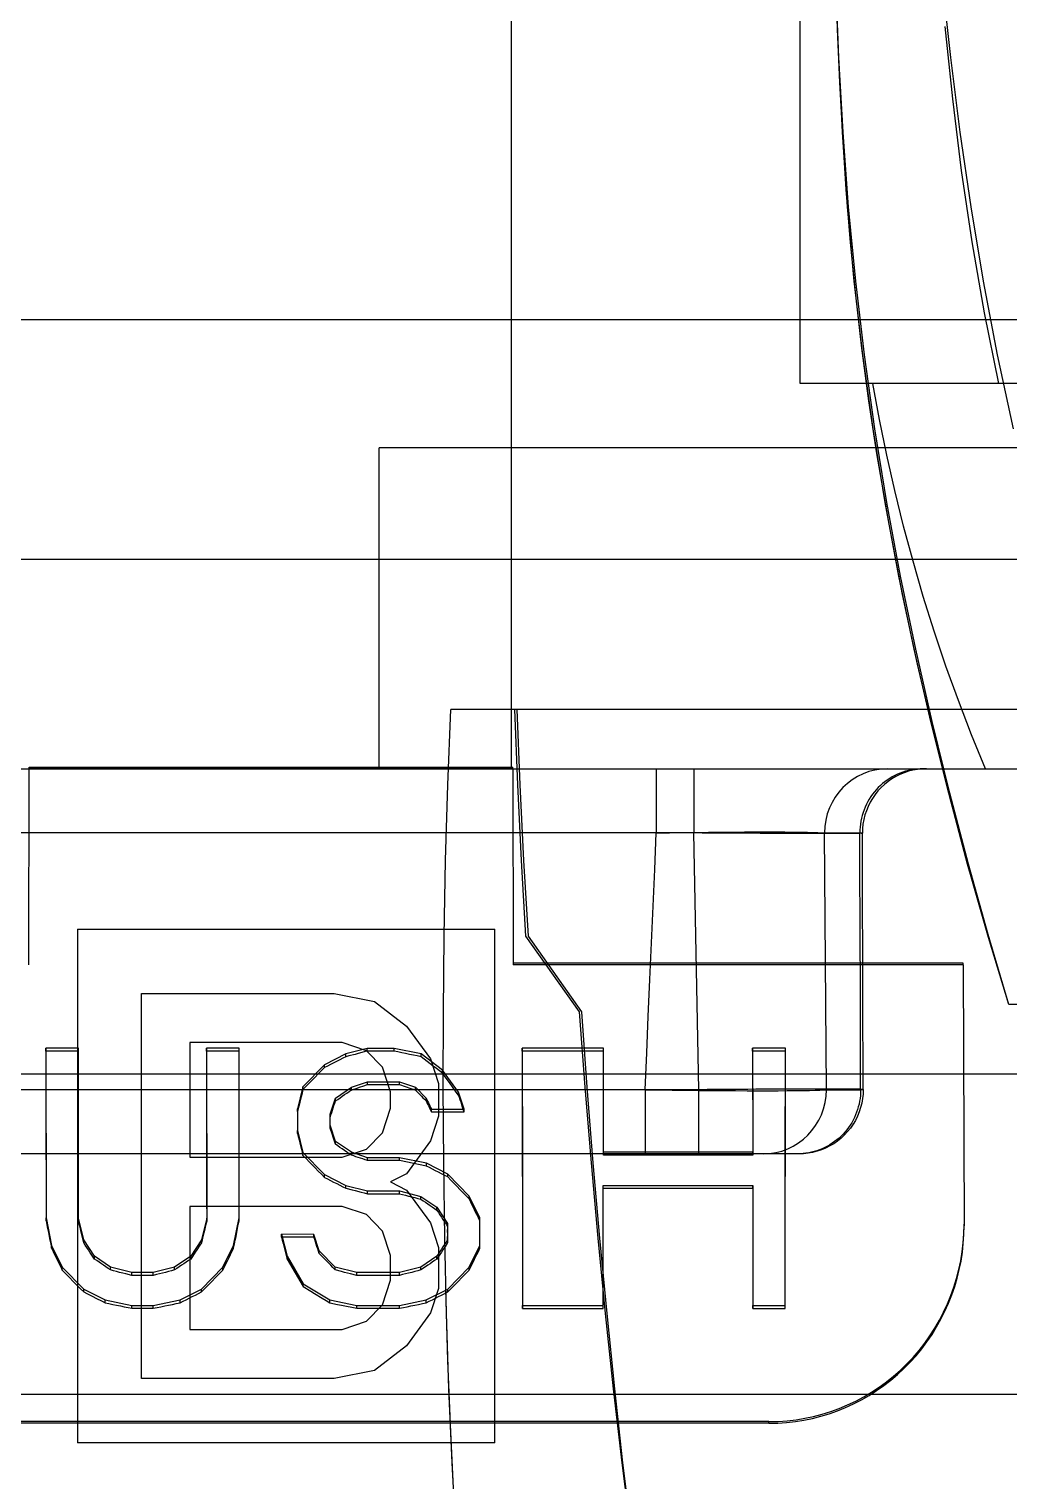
# Model space of a CAD drawing. Extents: x 0 to 144, y 0 to 348.
# Drawn here: x 93.18 to 108.39, y 77.68 to 100.23 of the extents above; entities that cross this region are included whole.
import ezdxf

# ---------------------------------------------------------------- set-up
doc = ezdxf.new("R2010")
doc.units = 0
doc.layers.add('-15N-THT. THIẾT BỊ ĐÓNG MỞ', color=40, linetype='CONTINUOUS')

# ---------------------------------------------------------------- blocks, each defined once
blk = doc.blocks.new('06 - N - SC VSD ATV630U07~55N4')
at = {"layer": '-15N-THT. THIẾT BỊ ĐÓNG MỞ'}
for p, q in [((28.663, -33.174), (28.663, -85.26)), ((33.147, -79.279), (33.147, -60.137)), ((33.747, -74.213), (33.696, -73.045)), ((33.745, -74.213), (33.7, -73.045)), ((35.486, -74.213), (35.356, -73.045)), ((33.763, -74.606), (33.726, -73.773)), ((35.515, -74.855), (35.396, -73.736)), ((33.804, -75.377), (33.745, -74.213)), ((33.813, -75.377), (33.747, -74.213)), ((35.632, -75.377), (35.486, -74.213)), ((33.807, -75.437), (33.763, -74.606)), ((35.653, -75.968), (35.515, -74.855)), ((33.883, -76.535), (33.804, -75.377)), ((33.862, -76.264), (33.807, -75.437)), ((33.899, -76.535), (33.813, -75.377)), ((35.799, -76.535), (35.632, -75.377)), ((35.816, -77.076), (35.653, -75.968)), ((33.93, -77.087), (33.862, -76.264)), ((33.987, -77.687), (33.883, -76.535)), ((34.009, -77.687), (33.899, -76.535)), ((35.991, -77.687), (35.799, -76.535)), ((34.01, -77.908), (33.93, -77.087)), ((36.007, -78.179), (35.816, -77.076)), ((34.119, -78.835), (33.987, -77.687)), ((34.144, -78.835), (34.009, -77.687)), ((36.211, -78.835), (35.991, -77.687)), ((34.105, -78.727), (34.01, -77.908)), ((36.229, -79.279), (36.007, -78.179)), ((3.465, -78.282), (46.606, -78.282)), ((34.214, -79.546), (34.105, -78.727)), ((34.279, -79.982), (34.119, -78.835)), ((34.306, -79.982), (34.144, -78.835)), ((36.459, -79.982), (36.211, -78.835)), ((48.575, -79.279), (33.147, -79.279)), ((33.147, -79.279), (33.147, -79.279)), ((34.378, -79.835), (34.276, -79.279)), ((34.338, -80.364), (34.214, -79.546)), ((34.466, -81.128), (34.279, -79.982)), ((34.493, -81.128), (34.306, -79.982)), ((34.492, -80.389), (34.378, -79.835)), ((26.614, -80.279), (26.614, -80.279)), ((26.614, -85.26), (26.614, -80.279)), ((43.791, -80.279), (26.614, -80.279)), ((34.526, -81.461), (34.338, -80.364)), ((34.616, -80.941), (34.492, -80.389)), ((34.752, -81.491), (34.616, -80.941)), ((34.68, -82.269), (34.466, -81.128)), ((34.706, -82.269), (34.493, -81.128)), ((34.737, -82.553), (34.526, -81.461)), ((34.899, -82.039), (34.752, -81.491)), ((42.627, -82.01), (7.994, -82.01)), ((35.057, -82.584), (34.899, -82.039)), ((34.917, -83.402), (34.68, -82.269)), ((34.94, -83.402), (34.706, -82.269)), ((34.969, -83.637), (34.737, -82.553)), ((35.227, -83.126), (35.057, -82.584)), ((35.408, -83.665), (35.227, -83.126)), ((35.175, -84.526), (34.917, -83.402)), ((35.195, -84.526), (34.94, -83.402)), ((35.22, -84.712), (34.969, -83.637)), ((35.602, -84.2), (35.408, -83.665)), ((35.807, -84.732), (35.602, -84.2)), ((27.679, -85.511), (27.724, -84.338)), ((27.724, -84.338), (27.724, -84.338)), ((28.756, -84.338), (27.724, -84.338)), ((28.764, -85.511), (28.716, -84.338)), ((41.984, -84.338), (28.756, -84.338)), ((28.803, -85.511), (28.756, -84.338)), ((35.452, -85.638), (35.175, -84.526)), ((35.468, -85.638), (35.195, -84.526)), ((35.488, -85.777), (35.22, -84.712)), ((36.024, -85.26), (35.807, -84.732)), ((-56.55, -85.26), (56.55, -85.26)), ((21.177, -88.304), (21.181, -85.26)), ((21.181, -85.244), (21.181, -85.235)), ((21.181, -85.235), (28.689, -85.235)), ((21.181, -85.244), (28.689, -85.244)), ((21.181, -85.26), (21.181, -85.244)), ((26.614, -85.26), (26.614, -85.26)), ((28.689, -85.244), (28.689, -85.235)), ((28.689, -85.26), (28.689, -85.244)), ((28.689, -85.26), (28.689, -85.26)), ((28.689, -85.26), (28.692, -88.304)), ((30.913, -85.26), (30.913, -85.261)), ((30.913, -85.261), (30.913, -85.277)), ((30.913, -85.277), (30.913, -85.287)), ((30.913, -85.287), (30.913, -85.328)), ((30.913, -85.328), (30.913, -85.345)), ((30.913, -85.345), (30.913, -85.386)), ((30.913, -85.386), (30.913, -85.41)), ((30.913, -85.41), (30.913, -85.52)), ((31.494, -85.26), (31.494, -86.257)), ((34.498, -85.435), (34.462, -85.462)), ((34.536, -85.41), (34.498, -85.435)), ((34.569, -85.419), (34.51, -85.46)), ((34.575, -85.386), (34.536, -85.41)), ((34.63, -85.382), (34.569, -85.419)), ((34.615, -85.365), (34.575, -85.386)), ((34.656, -85.345), (34.615, -85.365)), ((34.694, -85.35), (34.63, -85.382)), ((34.698, -85.328), (34.656, -85.345)), ((34.759, -85.323), (34.694, -85.35)), ((34.741, -85.312), (34.698, -85.328)), ((34.784, -85.298), (34.741, -85.312)), ((34.827, -85.3), (34.759, -85.323)), ((34.828, -85.287), (34.784, -85.298)), ((34.896, -85.283), (34.827, -85.3)), ((34.873, -85.277), (34.828, -85.287)), ((34.918, -85.27), (34.873, -85.277)), ((34.966, -85.27), (34.896, -85.283)), ((34.963, -85.264), (34.918, -85.27)), ((35.008, -85.261), (34.963, -85.264)), ((35.037, -85.262), (34.966, -85.27)), ((35.053, -85.26), (35.008, -85.261)), ((35.108, -85.26), (35.037, -85.262)), ((27.644, -86.685), (27.679, -85.511)), ((28.823, -86.685), (28.764, -85.511)), ((28.86, -86.685), (28.803, -85.511)), ((30.913, -85.52), (30.913, -85.552)), ((30.913, -85.552), (30.913, -85.693)), ((34.27, -85.656), (34.244, -85.693)), ((34.31, -85.661), (34.269, -85.72)), ((34.298, -85.62), (34.27, -85.656)), ((34.328, -85.585), (34.298, -85.62)), ((34.354, -85.605), (34.31, -85.661)), ((34.359, -85.552), (34.328, -85.585)), ((34.403, -85.553), (34.354, -85.605)), ((34.392, -85.52), (34.359, -85.552)), ((34.426, -85.49), (34.392, -85.52)), ((34.455, -85.505), (34.403, -85.553)), ((34.462, -85.462), (34.426, -85.49)), ((34.51, -85.46), (34.455, -85.505)), ((35.746, -86.741), (35.452, -85.638)), ((35.757, -86.741), (35.468, -85.638)), ((30.913, -85.693), (30.913, -85.732)), ((30.913, -85.732), (30.913, -86.257)), ((34.138, -85.896), (34.123, -85.939)), ((34.156, -85.854), (34.138, -85.896)), ((34.175, -85.812), (34.156, -85.854)), ((34.201, -85.845), (34.174, -85.911)), ((34.196, -85.771), (34.175, -85.812)), ((34.219, -85.732), (34.196, -85.771)), ((34.233, -85.781), (34.201, -85.845)), ((34.244, -85.693), (34.219, -85.732)), ((34.269, -85.72), (34.233, -85.781)), ((35.772, -86.832), (35.488, -85.777)), ((34.081, -86.119), (34.076, -86.165)), ((34.089, -86.073), (34.081, -86.119)), ((34.098, -86.028), (34.089, -86.073)), ((34.11, -85.984), (34.098, -86.028)), ((34.123, -85.939), (34.11, -85.984)), ((34.121, -86.118), (34.114, -86.189)), ((34.134, -86.047), (34.121, -86.118)), ((34.151, -85.978), (34.134, -86.047)), ((34.174, -85.911), (34.151, -85.978)), ((31.494, -86.257), (19.101, -86.257)), ((30.889, -86.826), (30.913, -86.257)), ((30.913, -86.257), (31.119, -86.254)), ((31.119, -86.254), (31.323, -86.251)), ((31.323, -86.251), (31.525, -86.248)), ((31.627, -86.258), (31.494, -86.257)), ((31.572, -90.244), (31.494, -86.257)), ((31.525, -86.248), (31.723, -86.246)), ((31.759, -86.259), (31.627, -86.258)), ((31.723, -86.246), (31.916, -86.244)), ((31.891, -86.259), (31.759, -86.259)), ((32.021, -86.26), (31.891, -86.259)), ((31.916, -86.244), (32.103, -86.243)), ((32.15, -86.261), (32.021, -86.26)), ((32.103, -86.243), (32.283, -86.242)), ((32.278, -86.262), (32.15, -86.261)), ((32.403, -86.262), (32.278, -86.262)), ((32.283, -86.242), (32.454, -86.241)), ((32.526, -86.263), (32.403, -86.262)), ((32.454, -86.241), (32.617, -86.241)), ((32.647, -86.264), (32.526, -86.263)), ((32.617, -86.241), (32.769, -86.241)), ((32.764, -86.264), (32.647, -86.264)), ((32.878, -86.264), (32.764, -86.264)), ((32.769, -86.241), (32.91, -86.242)), ((32.989, -86.265), (32.878, -86.264)), ((32.91, -86.242), (33.039, -86.243)), ((33.096, -86.265), (32.989, -86.265)), ((33.039, -86.243), (33.155, -86.244)), ((33.199, -86.265), (33.096, -86.265)), ((33.155, -86.244), (33.258, -86.246)), ((33.297, -86.266), (33.199, -86.265)), ((33.258, -86.246), (33.347, -86.248)), ((33.391, -86.266), (33.297, -86.266)), ((33.347, -86.248), (33.421, -86.251)), ((33.48, -86.266), (33.391, -86.266)), ((33.421, -86.251), (33.48, -86.254)), ((33.48, -86.254), (33.523, -86.257)), ((33.564, -86.266), (33.48, -86.266)), ((33.523, -86.257), (34.072, -86.257)), ((33.553, -90.244), (33.523, -86.257)), ((33.642, -86.266), (33.564, -86.266)), ((33.715, -86.265), (33.642, -86.266)), ((33.783, -86.265), (33.715, -86.265)), ((33.844, -86.265), (33.783, -86.265)), ((33.899, -86.265), (33.844, -86.265)), ((33.949, -86.264), (33.899, -86.265)), ((33.992, -86.264), (33.949, -86.264)), ((34.028, -86.263), (33.992, -86.264)), ((34.058, -86.263), (34.028, -86.263)), ((34.081, -86.262), (34.058, -86.263)), ((34.073, -86.211), (34.072, -86.257)), ((34.072, -86.257), (34.084, -86.257)), ((34.074, -86.921), (34.072, -86.257)), ((34.076, -86.165), (34.073, -86.211)), ((34.098, -86.261), (34.081, -86.262)), ((34.084, -86.257), (34.093, -86.258)), ((34.093, -86.258), (34.101, -86.258)), ((34.108, -86.261), (34.098, -86.261)), ((34.101, -86.258), (34.107, -86.259)), ((34.107, -86.259), (34.11, -86.259)), ((34.112, -86.26), (34.108, -86.261)), ((34.11, -86.259), (34.112, -86.26)), ((34.114, -86.189), (34.112, -86.26)), ((34.112, -86.26), (34.112, -86.26)), ((34.112, -86.26), (34.112, -86.26)), ((34.112, -86.26), (34.112, -86.26)), ((34.112, -86.26), (34.112, -86.26)), ((34.112, -86.26), (34.112, -86.26)), ((34.112, -86.26), (34.112, -86.26)), ((34.112, -86.426), (34.112, -86.26)), ((34.113, -86.591), (34.112, -86.426)), ((27.621, -87.859), (27.644, -86.685)), ((28.891, -87.859), (28.823, -86.685)), ((28.928, -87.859), (28.86, -86.685)), ((34.114, -86.923), (34.113, -86.591)), ((36.057, -87.834), (35.746, -86.741)), ((36.063, -87.834), (35.757, -86.741)), ((30.864, -87.396), (30.889, -86.826)), ((34.076, -87.586), (34.074, -86.921)), ((34.114, -87.089), (34.114, -86.923)), ((36.071, -87.88), (35.772, -86.832)), ((34.115, -87.254), (34.114, -87.089)), ((34.115, -87.42), (34.115, -87.254)), ((30.839, -87.965), (30.864, -87.396)), ((34.116, -87.586), (34.115, -87.42)), ((34.081, -88.915), (34.076, -87.586)), ((34.117, -87.918), (34.116, -87.586)), ((21.929, -87.752), (28.409, -87.752)), ((21.929, -87.752), (21.929, -95.726)), ((21.929, -87.752), (21.929, -87.752)), ((27.609, -89.033), (27.621, -87.859)), ((28.409, -95.726), (28.409, -87.752)), ((28.409, -87.752), (28.409, -87.752)), ((29.721, -89.033), (28.891, -87.859)), ((29.756, -89.033), (28.928, -87.859)), ((34.117, -88.084), (34.117, -87.918)), ((36.386, -88.923), (36.057, -87.834)), ((36.386, -88.923), (36.063, -87.834)), ((36.386, -88.923), (36.071, -87.88)), ((30.814, -88.535), (30.839, -87.965)), ((34.118, -88.416), (34.117, -88.084)), ((35.675, -88.278), (28.692, -88.278)), ((35.675, -88.304), (28.692, -88.304)), ((35.675, -88.304), (35.675, -88.278)), ((35.675, -88.304), (35.69, -92.357)), ((30.79, -89.105), (30.814, -88.535)), ((34.119, -88.583), (34.118, -88.416)), ((34.119, -88.749), (34.119, -88.583)), ((22.926, -94.729), (22.926, -88.749)), ((22.926, -88.749), (22.926, -88.749)), ((22.926, -88.749), (25.917, -88.749)), ((25.917, -88.749), (25.917, -88.749)), ((25.917, -88.749), (26.54, -88.876)), ((34.12, -88.915), (34.119, -88.749)), ((26.54, -88.876), (26.54, -88.876)), ((26.54, -88.876), (27.038, -89.258)), ((27.607, -90.206), (27.609, -89.033)), ((29.81, -90.206), (29.721, -89.033)), ((29.842, -90.206), (29.756, -89.033)), ((34.083, -89.579), (34.081, -88.915)), ((34.12, -89.081), (34.12, -88.915)), ((39.284, -88.923), (36.386, -88.923)), ((27.038, -89.258), (27.038, -89.258)), ((27.038, -89.258), (27.412, -89.767)), ((30.765, -89.674), (30.79, -89.105)), ((34.121, -89.412), (34.12, -89.081)), ((34.122, -89.578), (34.121, -89.412)), ((21.441, -89.601), (21.444, -92.234)), ((21.441, -89.646), (21.441, -89.601)), ((21.949, -89.601), (21.441, -89.601)), ((21.441, -89.646), (21.441, -90.022)), ((21.949, -89.646), (21.441, -89.646)), ((21.947, -92.239), (21.949, -89.601)), ((21.949, -89.646), (21.949, -89.601)), ((21.949, -90.022), (21.949, -89.646)), ((26.041, -89.512), (23.674, -89.512)), ((23.674, -89.512), (23.674, -91.294)), ((23.674, -89.512), (23.674, -89.512)), ((23.933, -89.601), (23.936, -92.239)), ((23.933, -89.646), (23.933, -89.601)), ((24.441, -89.601), (23.933, -89.601)), ((23.933, -89.646), (23.934, -90.776)), ((24.441, -89.646), (23.933, -89.646)), ((24.439, -92.234), (24.441, -89.601)), ((24.441, -89.646), (24.441, -89.601)), ((24.441, -90.022), (24.441, -89.646)), ((26.096, -89.687), (25.762, -89.857)), ((26.415, -89.639), (26.041, -89.512)), ((26.041, -89.512), (26.041, -89.512)), ((26.096, -89.732), (26.048, -89.756)), ((26.429, -89.602), (26.096, -89.687)), ((26.096, -89.732), (26.096, -89.687)), ((26.143, -89.719), (26.096, -89.732)), ((26.239, -89.695), (26.143, -89.719)), ((26.286, -89.683), (26.239, -89.695)), ((26.382, -89.658), (26.286, -89.683)), ((26.429, -89.646), (26.382, -89.658)), ((26.664, -89.894), (26.415, -89.639)), ((26.415, -89.639), (26.415, -89.639)), ((26.429, -89.646), (26.429, -89.602)), ((26.846, -89.602), (26.429, -89.602)), ((26.489, -89.646), (26.429, -89.646)), ((26.548, -89.646), (26.489, -89.646)), ((26.846, -89.646), (26.548, -89.646)), ((26.846, -89.646), (26.846, -89.602)), ((27.263, -89.687), (26.846, -89.602)), ((26.905, -89.658), (26.846, -89.646)), ((26.965, -89.671), (26.905, -89.658)), ((27.024, -89.683), (26.965, -89.671)), ((27.084, -89.695), (27.024, -89.683)), ((27.144, -89.707), (27.084, -89.695)), ((27.203, -89.72), (27.144, -89.707)), ((27.263, -89.732), (27.203, -89.72)), ((27.263, -89.732), (27.263, -89.687)), ((27.596, -89.942), (27.263, -89.687)), ((27.453, -89.877), (27.263, -89.732)), ((28.834, -89.601), (28.837, -93.594)), ((28.834, -89.646), (28.834, -89.601)), ((30.094, -89.601), (28.834, -89.601)), ((28.834, -89.646), (28.834, -90.216)), ((30.094, -89.646), (28.834, -89.646)), ((30.092, -91.215), (30.094, -89.601)), ((30.093, -90.107), (30.094, -89.646)), ((30.094, -89.646), (30.094, -89.601)), ((30.74, -90.244), (30.765, -89.674)), ((32.409, -89.601), (32.41, -91.215)), ((32.409, -89.646), (32.409, -89.601)), ((32.917, -89.601), (32.409, -89.601)), ((32.409, -89.646), (32.409, -90.107)), ((32.917, -89.646), (32.409, -89.646)), ((32.914, -93.594), (32.917, -89.601)), ((32.917, -89.646), (32.917, -89.601)), ((32.917, -90.216), (32.917, -89.646)), ((34.085, -90.244), (34.083, -89.579)), ((34.123, -89.909), (34.122, -89.578)), ((25.762, -89.857), (25.429, -90.198)), ((25.715, -89.95), (25.667, -89.999)), ((25.762, -89.901), (25.715, -89.95)), ((25.762, -89.901), (25.762, -89.857)), ((25.81, -89.877), (25.762, -89.901)), ((25.858, -89.853), (25.81, -89.877)), ((26.001, -89.78), (25.858, -89.853)), ((26.048, -89.756), (26.001, -89.78)), ((26.789, -90.276), (26.664, -89.894)), ((26.664, -89.894), (26.664, -89.894)), ((27.412, -89.767), (27.412, -89.767)), ((27.412, -89.767), (27.536, -90.148)), ((27.501, -89.913), (27.453, -89.877)), ((27.596, -89.986), (27.501, -89.913)), ((27.596, -89.986), (27.596, -89.942)), ((27.846, -90.284), (27.596, -89.942)), ((34.124, -90.075), (34.123, -89.909)), ((-52.563, -89.995), (52.563, -89.995)), ((21.441, -90.022), (21.442, -90.774)), ((21.949, -90.399), (21.949, -90.022)), ((24.441, -90.398), (24.441, -90.022)), ((25.572, -90.096), (25.477, -90.194)), ((25.62, -90.047), (25.572, -90.096)), ((25.667, -89.999), (25.62, -90.047)), ((26.183, -90.205), (26.431, -90.121)), ((26.36, -90.189), (26.431, -90.165)), ((26.431, -90.121), (26.928, -90.121)), ((26.431, -90.165), (26.431, -90.121)), ((26.431, -90.165), (26.928, -90.165)), ((26.928, -90.121), (27.175, -90.205)), ((26.928, -90.165), (26.928, -90.121)), ((26.928, -90.165), (27.104, -90.225)), ((27.536, -90.148), (27.536, -90.148)), ((27.536, -90.148), (27.536, -90.657)), ((27.668, -90.084), (27.596, -89.986)), ((27.703, -90.133), (27.668, -90.084)), ((27.81, -90.28), (27.703, -90.133)), ((30.093, -90.337), (30.093, -90.107)), ((32.409, -90.107), (32.41, -90.337)), ((34.124, -90.241), (34.124, -90.075)), ((31.572, -90.244), (19.108, -90.244)), ((21.948, -91.153), (21.949, -90.399)), ((24.44, -91.15), (24.441, -90.398)), ((25.429, -90.198), (25.346, -90.539)), ((25.393, -90.389), (25.382, -90.437)), ((25.405, -90.34), (25.393, -90.389)), ((25.417, -90.291), (25.405, -90.34)), ((25.429, -90.243), (25.417, -90.291)), ((25.477, -90.194), (25.429, -90.243)), ((25.429, -90.243), (25.429, -90.198)), ((25.852, -90.625), (25.935, -90.373)), ((25.935, -90.373), (26.183, -90.205)), ((25.935, -90.418), (25.935, -90.373)), ((25.935, -90.418), (25.97, -90.394)), ((25.97, -90.394), (26.006, -90.37)), ((26.006, -90.37), (26.041, -90.346)), ((26.041, -90.346), (26.077, -90.321)), ((26.077, -90.321), (26.112, -90.297)), ((26.112, -90.297), (26.147, -90.273)), ((26.147, -90.273), (26.183, -90.249)), ((26.183, -90.249), (26.183, -90.205)), ((26.183, -90.249), (26.218, -90.237)), ((26.218, -90.237), (26.254, -90.225)), ((26.254, -90.225), (26.324, -90.201)), ((26.324, -90.201), (26.36, -90.189)), ((26.789, -90.53), (26.789, -90.276)), ((26.789, -90.276), (26.789, -90.276)), ((27.104, -90.225), (27.14, -90.237)), ((27.14, -90.237), (27.175, -90.249)), ((27.175, -90.205), (27.34, -90.373)), ((27.175, -90.249), (27.175, -90.205)), ((27.175, -90.249), (27.246, -90.321)), ((27.246, -90.321), (27.269, -90.345)), ((27.269, -90.345), (27.293, -90.369)), ((27.293, -90.369), (27.317, -90.393)), ((27.317, -90.393), (27.34, -90.417)), ((27.34, -90.373), (27.364, -90.422)), ((27.34, -90.417), (27.34, -90.373)), ((27.615, -91.378), (27.607, -90.206)), ((27.846, -90.329), (27.81, -90.28)), ((27.846, -90.329), (27.846, -90.284)), ((27.931, -90.544), (27.846, -90.284)), ((27.858, -90.366), (27.846, -90.329)), ((27.87, -90.403), (27.858, -90.366)), ((27.883, -90.44), (27.87, -90.403)), ((28.834, -90.216), (28.835, -90.786)), ((29.907, -91.378), (29.81, -90.206)), ((29.936, -91.378), (29.842, -90.206)), ((30.093, -90.568), (30.093, -90.337)), ((30.74, -90.244), (30.95, -90.247)), ((30.74, -90.244), (30.74, -91.241)), ((30.95, -90.247), (31.158, -90.25)), ((31.158, -90.25), (31.365, -90.252)), ((31.365, -90.252), (31.568, -90.254)), ((31.568, -90.254), (31.766, -90.256)), ((31.701, -90.243), (31.572, -90.244)), ((31.572, -91.241), (31.572, -90.244)), ((31.83, -90.242), (31.701, -90.243)), ((31.766, -90.256), (31.959, -90.257)), ((31.958, -90.241), (31.83, -90.242)), ((32.085, -90.24), (31.958, -90.241)), ((31.959, -90.257), (32.145, -90.258)), ((32.211, -90.24), (32.085, -90.24)), ((32.145, -90.258), (32.324, -90.259)), ((32.335, -90.239), (32.211, -90.24)), ((32.324, -90.259), (32.495, -90.26)), ((32.458, -90.238), (32.335, -90.239)), ((32.41, -90.337), (32.41, -90.798)), ((32.578, -90.238), (32.458, -90.238)), ((32.495, -90.26), (32.655, -90.26)), ((32.696, -90.237), (32.578, -90.238)), ((32.655, -90.26), (32.806, -90.259)), ((32.81, -90.237), (32.696, -90.237)), ((32.806, -90.259), (32.945, -90.258)), ((32.922, -90.236), (32.81, -90.237)), ((32.916, -90.786), (32.917, -90.216)), ((33.03, -90.236), (32.922, -90.236)), ((32.945, -90.258), (33.072, -90.257)), ((33.134, -90.235), (33.03, -90.236)), ((33.072, -90.257), (33.187, -90.256)), ((33.234, -90.235), (33.134, -90.235)), ((33.187, -90.256), (33.289, -90.254)), ((33.33, -90.235), (33.234, -90.235)), ((33.289, -90.254), (33.377, -90.252)), ((33.421, -90.235), (33.33, -90.235)), ((33.377, -90.252), (33.45, -90.25)), ((33.508, -90.235), (33.421, -90.235)), ((33.45, -90.25), (33.509, -90.247)), ((33.59, -90.235), (33.508, -90.235)), ((33.509, -90.247), (33.553, -90.244)), ((33.553, -90.244), (34.085, -90.244)), ((33.666, -90.235), (33.59, -90.235)), ((33.737, -90.235), (33.666, -90.235)), ((33.803, -90.235), (33.737, -90.235)), ((33.863, -90.236), (33.803, -90.235)), ((33.917, -90.236), (33.863, -90.236)), ((33.965, -90.236), (33.917, -90.236)), ((34.007, -90.237), (33.965, -90.236)), ((34.042, -90.237), (34.007, -90.237)), ((34.072, -90.238), (34.042, -90.237)), ((34.076, -90.378), (34.069, -90.422)), ((34.094, -90.239), (34.072, -90.238)), ((34.081, -90.333), (34.076, -90.378)), ((34.084, -90.289), (34.081, -90.333)), ((34.085, -90.244), (34.084, -90.289)), ((34.085, -90.244), (34.097, -90.243)), ((34.111, -90.239), (34.094, -90.239)), ((34.097, -90.243), (34.106, -90.243)), ((34.114, -90.383), (34.102, -90.453)), ((34.106, -90.243), (34.114, -90.242)), ((34.121, -90.24), (34.111, -90.239)), ((34.114, -90.242), (34.119, -90.242)), ((34.122, -90.312), (34.114, -90.383)), ((34.119, -90.242), (34.123, -90.241)), ((34.124, -90.241), (34.121, -90.24)), ((34.124, -90.241), (34.122, -90.312)), ((34.123, -90.241), (34.124, -90.241)), ((34.124, -90.241), (34.124, -90.241)), ((34.124, -90.241), (34.124, -90.241)), ((34.124, -90.241), (34.124, -90.241)), ((34.124, -90.241), (34.124, -90.241)), ((25.358, -90.535), (25.346, -90.584)), ((25.346, -90.539), (25.346, -90.879)), ((25.346, -90.584), (25.346, -90.539)), ((25.346, -90.584), (25.346, -90.632)), ((25.346, -90.632), (25.346, -90.681)), ((25.37, -90.486), (25.358, -90.535)), ((25.382, -90.437), (25.37, -90.486)), ((25.852, -90.67), (25.852, -90.625)), ((25.852, -90.649), (25.852, -90.625)), ((25.852, -90.67), (25.864, -90.634)), ((25.864, -90.634), (25.876, -90.598)), ((25.876, -90.598), (25.888, -90.562)), ((25.888, -90.562), (25.9, -90.526)), ((25.9, -90.526), (25.911, -90.49)), ((25.911, -90.49), (25.923, -90.454)), ((25.923, -90.454), (25.935, -90.418)), ((26.664, -90.912), (26.789, -90.53)), ((26.789, -90.53), (26.789, -90.53)), ((27.34, -90.417), (27.364, -90.466)), ((27.364, -90.422), (27.376, -90.446)), ((27.364, -90.466), (27.376, -90.49)), ((27.376, -90.446), (27.4, -90.495)), ((27.376, -90.49), (27.4, -90.539)), ((27.4, -90.495), (27.412, -90.519)), ((27.4, -90.539), (27.412, -90.564)), ((27.412, -90.519), (27.424, -90.544)), ((27.412, -90.564), (27.424, -90.588)), ((27.424, -90.588), (27.424, -90.544)), ((27.424, -90.544), (27.931, -90.544)), ((27.424, -90.588), (27.496, -90.588)), ((27.496, -90.588), (27.569, -90.588)), ((27.569, -90.588), (27.714, -90.588)), ((27.714, -90.588), (27.786, -90.588)), ((27.786, -90.588), (27.859, -90.588)), ((27.859, -90.588), (27.931, -90.588)), ((27.895, -90.477), (27.883, -90.44)), ((27.907, -90.514), (27.895, -90.477)), ((27.919, -90.551), (27.907, -90.514)), ((27.931, -90.588), (27.919, -90.551)), ((27.931, -90.588), (27.931, -90.544)), ((30.093, -90.798), (30.093, -90.568)), ((34.006, -90.636), (33.988, -90.677)), ((34.022, -90.595), (34.006, -90.636)), ((34.037, -90.552), (34.022, -90.595)), ((34.062, -90.59), (34.035, -90.656)), ((34.049, -90.509), (34.037, -90.552)), ((34.06, -90.466), (34.049, -90.509)), ((34.069, -90.422), (34.06, -90.466)), ((34.084, -90.522), (34.062, -90.59)), ((34.102, -90.453), (34.084, -90.522)), ((21.442, -90.774), (21.442, -91.15)), ((23.934, -90.776), (23.934, -91.153)), ((25.346, -90.681), (25.346, -90.729)), ((25.346, -90.729), (25.346, -90.778)), ((25.346, -90.778), (25.346, -90.827)), ((25.346, -90.827), (25.346, -90.875)), ((25.852, -90.673), (25.852, -90.649)), ((25.852, -90.698), (25.852, -90.673)), ((25.852, -90.722), (25.852, -90.698)), ((25.852, -90.746), (25.852, -90.722)), ((25.852, -90.77), (25.852, -90.746)), ((25.852, -90.794), (25.852, -90.77)), ((25.852, -90.809), (25.852, -90.794)), ((25.852, -90.839), (25.852, -90.794)), ((25.934, -91.047), (25.852, -90.794)), ((25.852, -90.817), (25.852, -90.809)), ((25.852, -90.824), (25.852, -90.817)), ((25.852, -90.831), (25.852, -90.824)), ((25.852, -90.839), (25.852, -90.831)), ((25.887, -90.947), (25.852, -90.839)), ((27.536, -90.657), (27.412, -91.039)), ((27.536, -90.657), (27.536, -90.657)), ((28.835, -90.786), (28.837, -93.639)), ((30.092, -91.029), (30.093, -90.798)), ((32.41, -90.798), (32.41, -91.029)), ((32.914, -93.639), (32.916, -90.786)), ((33.897, -90.83), (33.871, -90.866)), ((33.926, -90.84), (33.881, -90.895)), ((33.922, -90.793), (33.897, -90.83)), ((33.946, -90.756), (33.922, -90.793)), ((33.967, -90.781), (33.926, -90.84)), ((33.968, -90.717), (33.946, -90.756)), ((34.003, -90.72), (33.967, -90.781)), ((33.988, -90.677), (33.968, -90.717)), ((34.035, -90.656), (34.003, -90.72)), ((25.346, -90.875), (25.346, -90.924)), ((25.346, -90.879), (25.43, -91.22)), ((25.346, -90.924), (25.346, -90.879)), ((25.346, -90.924), (25.358, -90.972)), ((25.358, -90.972), (25.37, -91.021)), ((25.37, -91.021), (25.382, -91.07)), ((25.382, -91.07), (25.406, -91.167)), ((25.899, -90.983), (25.887, -90.947)), ((25.934, -91.091), (25.899, -90.983)), ((25.934, -91.091), (25.934, -91.047)), ((26.182, -91.216), (25.934, -91.047)), ((26.415, -91.166), (26.664, -90.912)), ((26.664, -90.912), (26.664, -90.912)), ((27.412, -91.039), (27.038, -91.548)), ((27.412, -91.039), (27.412, -91.039)), ((30.092, -91.259), (30.092, -91.029)), ((32.41, -91.029), (32.41, -91.259)), ((33.667, -91.082), (33.606, -91.118)), ((33.645, -91.075), (33.607, -91.099)), ((33.681, -91.05), (33.645, -91.075)), ((33.725, -91.041), (33.667, -91.082)), ((33.716, -91.023), (33.681, -91.05)), ((33.75, -90.994), (33.716, -91.023)), ((33.781, -90.996), (33.725, -91.041)), ((33.782, -90.964), (33.75, -90.994)), ((33.833, -90.947), (33.781, -90.996)), ((33.813, -90.933), (33.782, -90.964)), ((33.843, -90.9), (33.813, -90.933)), ((33.881, -90.895), (33.833, -90.947)), ((33.871, -90.866), (33.843, -90.9)), ((33.127, -91.241), (17.503, -91.241)), ((21.442, -91.15), (21.443, -91.526)), ((21.947, -91.53), (21.948, -91.153)), ((23.674, -91.294), (26.041, -91.294)), ((23.674, -91.294), (23.674, -91.294)), ((23.934, -91.153), (23.935, -91.53)), ((24.439, -91.526), (24.44, -91.15)), ((25.406, -91.167), (25.418, -91.216)), ((25.418, -91.216), (25.43, -91.265)), ((25.43, -91.22), (25.764, -91.561)), ((25.43, -91.265), (25.43, -91.22)), ((25.43, -91.265), (25.478, -91.313)), ((25.97, -91.115), (25.934, -91.091)), ((26.005, -91.139), (25.97, -91.115)), ((26.041, -91.163), (26.005, -91.139)), ((26.076, -91.187), (26.041, -91.163)), ((26.041, -91.294), (26.415, -91.166)), ((26.041, -91.294), (26.041, -91.294)), ((26.111, -91.212), (26.076, -91.187)), ((26.147, -91.236), (26.111, -91.212)), ((26.182, -91.26), (26.147, -91.236)), ((26.182, -91.26), (26.182, -91.216)), ((26.43, -91.3), (26.182, -91.216)), ((26.218, -91.272), (26.182, -91.26)), ((26.253, -91.284), (26.218, -91.272)), ((26.289, -91.296), (26.253, -91.284)), ((26.324, -91.308), (26.289, -91.296)), ((26.359, -91.32), (26.324, -91.308)), ((26.415, -91.166), (26.415, -91.166)), ((26.43, -91.344), (26.43, -91.3)), ((26.929, -91.301), (26.43, -91.3)), ((26.929, -91.345), (26.929, -91.301)), ((27.345, -91.386), (26.929, -91.301)), ((30.092, -91.259), (30.092, -91.215)), ((32.41, -91.215), (30.092, -91.215)), ((32.41, -91.259), (30.092, -91.259)), ((32.41, -91.259), (32.41, -91.215)), ((33.148, -91.24), (33.104, -91.241)), ((33.199, -91.238), (33.127, -91.241)), ((33.192, -91.237), (33.148, -91.24)), ((33.235, -91.232), (33.192, -91.237)), ((33.269, -91.23), (33.199, -91.238)), ((33.279, -91.224), (33.235, -91.232)), ((33.34, -91.218), (33.269, -91.23)), ((33.322, -91.215), (33.279, -91.224)), ((33.365, -91.204), (33.322, -91.215)), ((33.409, -91.2), (33.34, -91.218)), ((33.407, -91.191), (33.365, -91.204)), ((33.449, -91.177), (33.407, -91.191)), ((33.476, -91.177), (33.409, -91.2)), ((33.49, -91.16), (33.449, -91.177)), ((33.542, -91.15), (33.476, -91.177)), ((33.53, -91.141), (33.49, -91.16)), ((33.569, -91.121), (33.53, -91.141)), ((33.606, -91.118), (33.542, -91.15)), ((33.607, -91.099), (33.569, -91.121)), ((21.443, -91.526), (21.443, -91.902)), ((21.947, -91.906), (21.947, -91.53)), ((23.935, -91.53), (23.935, -91.906)), ((24.439, -91.902), (24.439, -91.526)), ((25.478, -91.313), (25.526, -91.362)), ((25.526, -91.362), (25.621, -91.459)), ((25.621, -91.459), (25.668, -91.508)), ((25.668, -91.508), (25.716, -91.556)), ((26.395, -91.332), (26.359, -91.32)), ((26.43, -91.344), (26.395, -91.332)), ((26.502, -91.345), (26.43, -91.344)), ((26.573, -91.345), (26.502, -91.345)), ((26.644, -91.345), (26.573, -91.345)), ((26.715, -91.345), (26.644, -91.345)), ((26.786, -91.345), (26.715, -91.345)), ((26.857, -91.345), (26.786, -91.345)), ((26.929, -91.345), (26.857, -91.345)), ((27.345, -91.43), (26.929, -91.345)), ((27.345, -91.43), (27.345, -91.386)), ((27.678, -91.555), (27.345, -91.386)), ((27.392, -91.454), (27.345, -91.43)), ((27.44, -91.479), (27.392, -91.454)), ((27.487, -91.503), (27.44, -91.479)), ((27.535, -91.527), (27.487, -91.503)), ((27.582, -91.551), (27.535, -91.527)), ((27.632, -92.55), (27.615, -91.378)), ((30.012, -92.55), (29.907, -91.378)), ((30.039, -92.55), (29.936, -91.378)), ((25.716, -91.556), (25.764, -91.605)), ((25.764, -91.561), (26.097, -91.73)), ((25.764, -91.605), (25.764, -91.561)), ((25.764, -91.605), (25.811, -91.629)), ((25.811, -91.629), (25.859, -91.653)), ((25.859, -91.653), (25.906, -91.678)), ((25.906, -91.678), (25.954, -91.702)), ((25.954, -91.702), (26.002, -91.726)), ((26.002, -91.726), (26.049, -91.75)), ((26.049, -91.75), (26.097, -91.774)), ((26.097, -91.73), (26.43, -91.815)), ((26.097, -91.774), (26.097, -91.73)), ((27.038, -91.548), (26.789, -91.675)), ((26.789, -91.675), (27.038, -91.803)), ((26.789, -91.675), (26.789, -91.675)), ((27.038, -91.548), (27.038, -91.548)), ((27.63, -91.575), (27.582, -91.551)), ((27.678, -91.599), (27.63, -91.575)), ((27.678, -91.599), (27.678, -91.555)), ((28.01, -91.896), (27.678, -91.555)), ((27.725, -91.648), (27.678, -91.599)), ((27.773, -91.697), (27.725, -91.648)), ((27.915, -91.843), (27.773, -91.697)), ((30.089, -93.594), (30.091, -91.731)), ((30.091, -91.731), (32.412, -91.731)), ((30.091, -91.775), (30.091, -91.731)), ((32.412, -91.731), (32.413, -93.594)), ((32.412, -91.775), (32.412, -91.731)), ((21.443, -91.902), (21.444, -92.278)), ((21.947, -92.283), (21.947, -91.906)), ((23.935, -91.906), (23.936, -92.283)), ((24.439, -92.278), (24.439, -91.902)), ((26.097, -91.774), (26.192, -91.798)), ((26.192, -91.798), (26.239, -91.81)), ((26.239, -91.81), (26.334, -91.835)), ((26.334, -91.835), (26.382, -91.847)), ((26.382, -91.847), (26.43, -91.859)), ((26.43, -91.815), (26.928, -91.815)), ((26.43, -91.859), (26.43, -91.815)), ((26.43, -91.859), (26.643, -91.859)), ((26.643, -91.859), (26.714, -91.859)), ((26.714, -91.859), (26.928, -91.859)), ((26.928, -91.815), (27.26, -91.9)), ((26.928, -91.859), (26.928, -91.815)), ((26.928, -91.859), (26.975, -91.872)), ((26.975, -91.872), (27.023, -91.884)), ((27.023, -91.884), (27.07, -91.896)), ((27.038, -91.803), (27.038, -91.803)), ((27.038, -91.803), (27.412, -92.312)), ((27.07, -91.896), (27.117, -91.908)), ((27.117, -91.908), (27.165, -91.92)), ((27.165, -91.92), (27.212, -91.932)), ((27.212, -91.932), (27.26, -91.944)), ((27.26, -91.9), (27.508, -92.069)), ((27.26, -91.944), (27.26, -91.9)), ((27.26, -91.944), (27.295, -91.968)), ((27.295, -91.968), (27.331, -91.992)), ((27.962, -91.892), (27.915, -91.843)), ((28.01, -91.94), (27.962, -91.892)), ((28.01, -91.94), (28.01, -91.896)), ((28.176, -92.236), (28.01, -91.896)), ((28.034, -91.989), (28.01, -91.94)), ((28.057, -92.038), (28.034, -91.989)), ((30.09, -92.307), (30.091, -91.775)), ((30.091, -91.775), (32.412, -91.775)), ((32.412, -91.775), (32.412, -92.307)), ((23.674, -92.057), (23.674, -93.966)), ((26.041, -92.057), (23.674, -92.057)), ((23.674, -92.057), (23.674, -92.057)), ((26.415, -92.184), (26.041, -92.057)), ((26.041, -92.057), (26.041, -92.057)), ((26.664, -92.439), (26.415, -92.184)), ((26.415, -92.184), (26.415, -92.184)), ((27.331, -91.992), (27.366, -92.017)), ((27.366, -92.017), (27.402, -92.041)), ((27.402, -92.041), (27.437, -92.065)), ((27.437, -92.065), (27.473, -92.089)), ((27.473, -92.089), (27.508, -92.113)), ((27.508, -92.069), (27.674, -92.322)), ((27.508, -92.113), (27.508, -92.069)), ((27.508, -92.113), (27.532, -92.149)), ((27.532, -92.149), (27.556, -92.185)), ((27.556, -92.185), (27.579, -92.222)), ((28.081, -92.086), (28.057, -92.038)), ((28.105, -92.135), (28.081, -92.086)), ((28.129, -92.183), (28.105, -92.135)), ((28.152, -92.232), (28.129, -92.183)), ((21.444, -92.234), (21.528, -92.661)), ((21.444, -92.278), (21.444, -92.234)), ((21.444, -92.278), (21.468, -92.4)), ((21.468, -92.4), (21.48, -92.461)), ((21.947, -92.283), (21.947, -92.239)), ((22.029, -92.576), (21.947, -92.239)), ((21.958, -92.331), (21.947, -92.283)), ((21.97, -92.38), (21.958, -92.331)), ((21.982, -92.428), (21.97, -92.38)), ((21.994, -92.476), (21.982, -92.428)), ((23.936, -92.239), (23.854, -92.576)), ((23.9, -92.428), (23.877, -92.524)), ((23.912, -92.38), (23.9, -92.428)), ((23.924, -92.331), (23.912, -92.38)), ((23.936, -92.283), (23.924, -92.331)), ((23.936, -92.283), (23.936, -92.239)), ((24.354, -92.661), (24.439, -92.234)), ((24.403, -92.461), (24.415, -92.4)), ((24.415, -92.4), (24.427, -92.339)), ((24.427, -92.339), (24.439, -92.278)), ((24.439, -92.278), (24.439, -92.234)), ((26.789, -92.821), (26.664, -92.439)), ((26.664, -92.439), (26.664, -92.439)), ((27.412, -92.312), (27.412, -92.312)), ((27.412, -92.312), (27.536, -92.693)), ((27.579, -92.222), (27.603, -92.258)), ((27.603, -92.258), (27.627, -92.294)), ((27.627, -92.294), (27.651, -92.33)), ((27.651, -92.33), (27.674, -92.366)), ((27.674, -92.322), (27.674, -92.356)), ((27.674, -92.366), (27.674, -92.322)), ((27.674, -92.356), (27.674, -92.39)), ((27.674, -92.39), (27.674, -92.424)), ((27.674, -92.46), (27.674, -92.415)), ((27.674, -92.424), (27.674, -92.458)), ((28.176, -92.28), (28.152, -92.232)), ((28.176, -92.28), (28.176, -92.236)), ((28.176, -92.661), (28.176, -92.236)), ((28.176, -92.341), (28.176, -92.28)), ((28.176, -92.402), (28.176, -92.341)), ((28.176, -92.462), (28.176, -92.402)), ((30.09, -92.574), (30.09, -92.307)), ((32.412, -92.307), (32.412, -92.574)), ((35.687, -92.481), (35.69, -92.338)), ((35.687, -92.495), (35.69, -92.357)), ((35.69, -92.332), (35.69, -92.33)), ((35.69, -92.333), (35.69, -92.332)), ((35.69, -92.334), (35.69, -92.333)), ((35.69, -92.336), (35.69, -92.334)), ((35.69, -92.364), (35.69, -92.336)), ((21.48, -92.461), (21.504, -92.583)), ((21.504, -92.583), (21.516, -92.645)), ((21.516, -92.645), (21.528, -92.706)), ((21.528, -92.661), (21.694, -93.001)), ((21.528, -92.706), (21.528, -92.661)), ((22.017, -92.573), (21.994, -92.476)), ((22.029, -92.621), (22.017, -92.573)), ((22.029, -92.621), (22.029, -92.576)), ((22.194, -92.829), (22.029, -92.576)), ((22.052, -92.657), (22.029, -92.621)), ((22.1, -92.729), (22.052, -92.657)), ((23.854, -92.576), (23.688, -92.829)), ((23.83, -92.657), (23.783, -92.729)), ((23.854, -92.621), (23.83, -92.657)), ((23.865, -92.573), (23.854, -92.621)), ((23.854, -92.621), (23.854, -92.576)), ((23.877, -92.524), (23.865, -92.573)), ((24.188, -93.001), (24.354, -92.661)), ((24.354, -92.706), (24.366, -92.645)), ((24.354, -92.706), (24.354, -92.661)), ((24.366, -92.645), (24.378, -92.583)), ((24.378, -92.583), (24.391, -92.522)), ((24.391, -92.522), (24.403, -92.461)), ((25.098, -92.489), (25.183, -92.831)), ((25.098, -92.534), (25.098, -92.489)), ((25.6, -92.49), (25.098, -92.489)), ((25.098, -92.534), (25.11, -92.582)), ((25.17, -92.534), (25.098, -92.534)), ((25.11, -92.582), (25.122, -92.631)), ((25.122, -92.631), (25.183, -92.875)), ((25.242, -92.534), (25.17, -92.534)), ((25.313, -92.534), (25.242, -92.534)), ((25.457, -92.534), (25.313, -92.534)), ((25.529, -92.535), (25.457, -92.534)), ((25.6, -92.535), (25.529, -92.535)), ((25.6, -92.535), (25.6, -92.49)), ((25.683, -92.745), (25.6, -92.49)), ((25.612, -92.571), (25.6, -92.535)), ((25.624, -92.607), (25.612, -92.571)), ((25.636, -92.644), (25.624, -92.607)), ((25.648, -92.68), (25.636, -92.644)), ((27.627, -92.648), (27.603, -92.684)), ((27.651, -92.612), (27.627, -92.648)), ((27.651, -92.656), (27.627, -92.693)), ((27.659, -93.721), (27.632, -92.55)), ((27.674, -92.576), (27.651, -92.612)), ((27.674, -92.62), (27.651, -92.656)), ((27.674, -92.458), (27.674, -92.492)), ((27.674, -92.46), (27.674, -92.478)), ((27.674, -92.478), (27.674, -92.496)), ((27.674, -92.492), (27.674, -92.526)), ((27.674, -92.496), (27.674, -92.515)), ((27.674, -92.515), (27.674, -92.533)), ((27.674, -92.526), (27.674, -92.534)), ((27.674, -92.57), (27.674, -92.526)), ((27.674, -92.533), (27.674, -92.552)), ((27.674, -92.534), (27.674, -92.542)), ((27.674, -92.542), (27.674, -92.551)), ((27.674, -92.551), (27.674, -92.559)), ((27.674, -92.552), (27.674, -92.57)), ((27.674, -92.559), (27.674, -92.567)), ((27.674, -92.567), (27.674, -92.576)), ((27.674, -92.57), (27.674, -92.578)), ((27.674, -92.62), (27.674, -92.576)), ((27.674, -92.578), (27.674, -92.587)), ((27.674, -92.587), (27.674, -92.595)), ((27.674, -92.595), (27.674, -92.603)), ((27.674, -92.603), (27.674, -92.612)), ((27.674, -92.612), (27.674, -92.62)), ((28.009, -93.001), (28.176, -92.661)), ((28.176, -92.584), (28.176, -92.462)), ((28.176, -92.645), (28.176, -92.584)), ((28.176, -92.705), (28.176, -92.645)), ((28.176, -92.705), (28.176, -92.661)), ((30.126, -93.721), (30.012, -92.55)), ((30.149, -93.721), (30.039, -92.55)), ((30.09, -92.84), (30.09, -92.574)), ((32.412, -92.574), (32.413, -93.639)), ((35.661, -92.762), (35.677, -92.622)), ((35.664, -92.769), (35.679, -92.633)), ((35.677, -92.622), (35.687, -92.481)), ((35.679, -92.633), (35.687, -92.495)), ((21.528, -92.706), (21.552, -92.754)), ((21.552, -92.754), (21.575, -92.803)), ((21.575, -92.803), (21.599, -92.851)), ((21.599, -92.851), (21.647, -92.948)), ((22.123, -92.765), (22.1, -92.729)), ((22.194, -92.874), (22.123, -92.765)), ((22.194, -92.874), (22.194, -92.829)), ((22.443, -92.999), (22.194, -92.829)), ((22.23, -92.898), (22.194, -92.874)), ((23.688, -92.829), (23.439, -92.999)), ((23.688, -92.874), (23.652, -92.898)), ((23.759, -92.765), (23.688, -92.874)), ((23.688, -92.874), (23.688, -92.829)), ((23.783, -92.729), (23.759, -92.765)), ((24.259, -92.9), (24.283, -92.851)), ((24.283, -92.851), (24.307, -92.803)), ((24.307, -92.803), (24.354, -92.706)), ((25.183, -92.831), (25.433, -93.256)), ((25.183, -92.875), (25.183, -92.831)), ((25.183, -92.875), (25.433, -93.3)), ((25.66, -92.717), (25.648, -92.68)), ((25.671, -92.753), (25.66, -92.717)), ((25.683, -92.789), (25.671, -92.753)), ((25.683, -92.789), (25.683, -92.745)), ((25.932, -92.999), (25.683, -92.745)), ((25.719, -92.826), (25.683, -92.789)), ((25.754, -92.862), (25.719, -92.826)), ((25.79, -92.898), (25.754, -92.862)), ((26.789, -93.202), (26.789, -92.821)), ((26.789, -92.821), (26.789, -92.821)), ((27.509, -92.829), (27.26, -92.999)), ((27.509, -92.874), (27.473, -92.898)), ((27.556, -92.757), (27.509, -92.829)), ((27.556, -92.801), (27.509, -92.874)), ((27.509, -92.874), (27.509, -92.829)), ((27.536, -92.693), (27.536, -92.693)), ((27.536, -92.693), (27.536, -93.33)), ((27.58, -92.721), (27.556, -92.757)), ((27.58, -92.765), (27.556, -92.801)), ((27.603, -92.684), (27.58, -92.721)), ((27.603, -92.729), (27.58, -92.765)), ((27.627, -92.693), (27.603, -92.729)), ((28.08, -92.899), (28.104, -92.851)), ((28.104, -92.851), (28.128, -92.802)), ((28.128, -92.802), (28.152, -92.754)), ((28.152, -92.754), (28.176, -92.705)), ((30.089, -93.639), (30.09, -92.84)), ((35.639, -92.901), (35.661, -92.762)), ((35.643, -92.904), (35.664, -92.769)), ((21.647, -92.948), (21.671, -92.996)), ((21.671, -92.996), (21.694, -93.045)), ((21.694, -93.001), (22.027, -93.34)), ((21.694, -93.045), (21.694, -93.001)), ((21.694, -93.045), (21.98, -93.336)), ((22.265, -92.922), (22.23, -92.898)), ((22.301, -92.946), (22.265, -92.922)), ((22.336, -92.971), (22.301, -92.946)), ((22.372, -92.995), (22.336, -92.971)), ((22.408, -93.019), (22.372, -92.995)), ((22.443, -93.043), (22.408, -93.019)), ((22.443, -93.043), (22.443, -92.999)), ((22.775, -93.084), (22.443, -92.999)), ((22.491, -93.056), (22.443, -93.043)), ((22.538, -93.068), (22.491, -93.056)), ((22.585, -93.08), (22.538, -93.068)), ((22.633, -93.092), (22.585, -93.08)), ((22.68, -93.104), (22.633, -93.092)), ((22.775, -93.128), (22.68, -93.104)), ((22.775, -93.128), (22.775, -93.084)), ((23.107, -93.084), (22.775, -93.084)), ((23.439, -92.999), (23.107, -93.084)), ((23.107, -93.128), (23.107, -93.084)), ((23.155, -93.116), (23.107, -93.128)), ((23.202, -93.104), (23.155, -93.116)), ((23.249, -93.092), (23.202, -93.104)), ((23.297, -93.08), (23.249, -93.092)), ((23.344, -93.068), (23.297, -93.08)), ((23.392, -93.056), (23.344, -93.068)), ((23.439, -93.043), (23.392, -93.056)), ((23.439, -93.043), (23.439, -92.999)), ((23.475, -93.019), (23.439, -93.043)), ((23.51, -92.995), (23.475, -93.019)), ((23.546, -92.971), (23.51, -92.995)), ((23.581, -92.946), (23.546, -92.971)), ((23.617, -92.922), (23.581, -92.946)), ((23.652, -92.898), (23.617, -92.922)), ((23.855, -93.34), (24.188, -93.001)), ((23.903, -93.336), (24.188, -93.045)), ((24.188, -93.045), (24.212, -92.996)), ((24.188, -93.045), (24.188, -93.001)), ((24.212, -92.996), (24.235, -92.948)), ((24.235, -92.948), (24.259, -92.9)), ((25.825, -92.934), (25.79, -92.898)), ((25.861, -92.971), (25.825, -92.934)), ((25.896, -93.007), (25.861, -92.971)), ((25.932, -93.043), (25.896, -93.007)), ((25.932, -93.043), (25.932, -92.999)), ((26.264, -93.084), (25.932, -92.999)), ((26.027, -93.067), (25.932, -93.043)), ((26.074, -93.08), (26.027, -93.067)), ((26.122, -93.092), (26.074, -93.08)), ((26.169, -93.104), (26.122, -93.092)), ((26.264, -93.128), (26.169, -93.104)), ((26.264, -93.128), (26.264, -93.084)), ((26.928, -93.084), (26.264, -93.084)), ((27.26, -92.999), (26.928, -93.084)), ((26.928, -93.128), (26.928, -93.084)), ((26.976, -93.116), (26.928, -93.128)), ((27.023, -93.104), (26.976, -93.116)), ((27.07, -93.092), (27.023, -93.104)), ((27.118, -93.08), (27.07, -93.092)), ((27.165, -93.068), (27.118, -93.08)), ((27.213, -93.056), (27.165, -93.068)), ((27.26, -93.043), (27.213, -93.056)), ((27.331, -92.995), (27.26, -93.043)), ((27.26, -93.043), (27.26, -92.999)), ((27.367, -92.971), (27.331, -92.995)), ((27.402, -92.946), (27.367, -92.971)), ((27.438, -92.922), (27.402, -92.946)), ((27.473, -92.898), (27.438, -92.922)), ((27.676, -93.34), (28.009, -93.001)), ((27.724, -93.336), (28.009, -93.045)), ((28.009, -93.045), (28.033, -92.996)), ((28.009, -93.045), (28.009, -93.001)), ((28.033, -92.996), (28.056, -92.948)), ((28.056, -92.948), (28.08, -92.899)), ((35.575, -93.174), (35.61, -93.038)), ((35.583, -93.17), (35.616, -93.038)), ((35.61, -93.038), (35.639, -92.901)), ((35.616, -93.038), (35.643, -92.904)), ((21.98, -93.336), (22.027, -93.385)), ((22.027, -93.34), (22.36, -93.509)), ((22.027, -93.385), (22.027, -93.34)), ((23.107, -93.128), (22.775, -93.128)), ((23.523, -93.509), (23.855, -93.34)), ((23.855, -93.385), (23.903, -93.336)), ((23.855, -93.385), (23.855, -93.34)), ((25.433, -93.256), (25.848, -93.509)), ((25.433, -93.3), (25.433, -93.256)), ((25.433, -93.3), (25.552, -93.372)), ((26.928, -93.128), (26.264, -93.128)), ((26.664, -93.584), (26.789, -93.202)), ((26.789, -93.202), (26.789, -93.202)), ((27.344, -93.509), (27.676, -93.34)), ((27.536, -93.33), (27.412, -93.711)), ((27.536, -93.33), (27.536, -93.33)), ((27.681, -94.452), (27.649, -93.331)), ((27.676, -93.385), (27.724, -93.336)), ((27.676, -93.385), (27.676, -93.34)), ((35.486, -93.44), (35.534, -93.308)), ((35.5, -93.431), (35.545, -93.301)), ((35.534, -93.308), (35.575, -93.174)), ((35.545, -93.301), (35.583, -93.17)), ((22.027, -93.385), (22.075, -93.409)), ((22.075, -93.409), (22.17, -93.457)), ((22.17, -93.457), (22.217, -93.481)), ((22.217, -93.481), (22.312, -93.529)), ((22.312, -93.529), (22.36, -93.553)), ((22.36, -93.509), (22.775, -93.594)), ((22.36, -93.553), (22.36, -93.509)), ((22.36, -93.553), (22.419, -93.565)), ((22.419, -93.565), (22.478, -93.578)), ((23.107, -93.594), (23.523, -93.509)), ((23.404, -93.578), (23.463, -93.565)), ((23.463, -93.565), (23.523, -93.553)), ((23.523, -93.553), (23.523, -93.509)), ((23.523, -93.553), (23.57, -93.529)), ((23.57, -93.529), (23.618, -93.505)), ((23.618, -93.505), (23.665, -93.481)), ((23.665, -93.481), (23.713, -93.457)), ((23.713, -93.457), (23.76, -93.433)), ((23.76, -93.433), (23.808, -93.409)), ((23.808, -93.409), (23.855, -93.385)), ((25.552, -93.372), (25.611, -93.409)), ((25.611, -93.409), (25.73, -93.481)), ((25.73, -93.481), (25.789, -93.517)), ((25.789, -93.517), (25.848, -93.553)), ((25.848, -93.509), (26.264, -93.594)), ((25.848, -93.553), (25.848, -93.509)), ((25.848, -93.553), (25.967, -93.577)), ((26.928, -93.594), (27.344, -93.509)), ((27.225, -93.578), (27.284, -93.565)), ((27.284, -93.565), (27.344, -93.553)), ((27.344, -93.553), (27.344, -93.509)), ((27.344, -93.553), (27.391, -93.529)), ((27.391, -93.529), (27.439, -93.505)), ((27.439, -93.505), (27.486, -93.481)), ((27.486, -93.481), (27.534, -93.457)), ((27.534, -93.457), (27.581, -93.433)), ((27.581, -93.433), (27.676, -93.385)), ((35.393, -93.684), (35.449, -93.558)), ((35.433, -93.571), (35.486, -93.44)), ((35.449, -93.558), (35.5, -93.431)), ((22.478, -93.578), (22.538, -93.59)), ((22.538, -93.59), (22.597, -93.602)), ((22.597, -93.602), (22.656, -93.614)), ((22.656, -93.614), (22.716, -93.626)), ((22.716, -93.626), (22.775, -93.638)), ((22.775, -93.594), (23.107, -93.594)), ((22.775, -93.638), (22.775, -93.594)), ((22.775, -93.638), (23.107, -93.638)), ((23.107, -93.638), (23.107, -93.594)), ((23.107, -93.638), (23.167, -93.626)), ((23.167, -93.626), (23.226, -93.614)), ((23.226, -93.614), (23.285, -93.602)), ((23.285, -93.602), (23.345, -93.59)), ((23.345, -93.59), (23.404, -93.578)), ((25.967, -93.577), (26.026, -93.589)), ((26.026, -93.589), (26.264, -93.638)), ((26.264, -93.594), (26.928, -93.594)), ((26.264, -93.638), (26.264, -93.594)), ((26.264, -93.638), (26.928, -93.638)), ((26.415, -93.839), (26.664, -93.584)), ((26.664, -93.584), (26.664, -93.584)), ((26.928, -93.638), (26.928, -93.594)), ((26.928, -93.638), (26.988, -93.626)), ((26.988, -93.626), (27.047, -93.614)), ((27.412, -93.711), (27.038, -94.22)), ((27.047, -93.614), (27.106, -93.602)), ((27.106, -93.602), (27.166, -93.59)), ((27.166, -93.59), (27.225, -93.578)), ((27.412, -93.711), (27.412, -93.711)), ((27.696, -94.888), (27.659, -93.721)), ((28.837, -93.594), (30.089, -93.594)), ((28.837, -93.639), (28.837, -93.594)), ((28.837, -93.639), (30.089, -93.639)), ((30.089, -93.639), (30.089, -93.594)), ((30.25, -94.888), (30.126, -93.721)), ((30.269, -94.888), (30.149, -93.721)), ((32.413, -93.594), (32.914, -93.594)), ((32.413, -93.639), (32.413, -93.594)), ((32.413, -93.639), (32.914, -93.639)), ((32.914, -93.639), (32.914, -93.594)), ((35.308, -93.825), (35.373, -93.699)), ((35.331, -93.807), (35.393, -93.684)), ((35.373, -93.699), (35.433, -93.571)), ((23.674, -93.966), (26.041, -93.966)), ((23.674, -93.966), (23.674, -93.966)), ((26.041, -93.966), (26.415, -93.839)), ((26.041, -93.966), (26.041, -93.966)), ((26.415, -93.839), (26.415, -93.839)), ((35.161, -94.066), (35.237, -93.947)), ((35.193, -94.044), (35.265, -93.927)), ((35.237, -93.947), (35.308, -93.825)), ((35.265, -93.927), (35.331, -93.807)), ((27.038, -94.22), (26.54, -94.602)), ((27.038, -94.22), (27.038, -94.22)), ((34.993, -94.293), (35.079, -94.182)), ((35.033, -94.268), (35.115, -94.158)), ((35.079, -94.182), (35.161, -94.066)), ((35.115, -94.158), (35.193, -94.044)), ((27.723, -95.56), (27.681, -94.452)), ((34.804, -94.503), (34.901, -94.4)), ((34.854, -94.477), (34.946, -94.375)), ((34.901, -94.4), (34.993, -94.293)), ((34.946, -94.375), (35.033, -94.268)), ((26.54, -94.602), (25.917, -94.729)), ((26.54, -94.602), (26.54, -94.602)), ((34.487, -94.781), (34.597, -94.693)), ((34.553, -94.756), (34.657, -94.667)), ((34.597, -94.693), (34.702, -94.601)), ((34.657, -94.667), (34.758, -94.574)), ((34.702, -94.601), (34.804, -94.503)), ((34.758, -94.574), (34.854, -94.477)), ((25.917, -94.729), (22.926, -94.729)), ((22.926, -94.729), (22.926, -94.729)), ((25.917, -94.729), (25.917, -94.729)), ((27.745, -96.036), (27.696, -94.888)), ((30.382, -96.036), (30.25, -94.888)), ((30.397, -96.036), (30.269, -94.888)), ((34.216, -94.991), (34.332, -94.917)), ((34.255, -94.941), (34.373, -94.863)), ((34.332, -94.917), (34.444, -94.839)), ((34.373, -94.863), (34.487, -94.781)), ((34.444, -94.839), (34.553, -94.756)), ((52.563, -94.979), (-52.563, -94.979)), ((33.754, -95.192), (33.883, -95.138)), ((33.852, -95.178), (33.976, -95.121)), ((33.883, -95.138), (34.01, -95.078)), ((33.976, -95.121), (34.097, -95.059)), ((34.01, -95.078), (34.134, -95.012)), ((34.097, -95.059), (34.216, -94.991)), ((34.134, -95.012), (34.255, -94.941)), ((32.944, -95.386), (33.083, -95.369)), ((33.083, -95.369), (33.22, -95.347)), ((33.205, -95.376), (33.337, -95.348)), ((33.22, -95.347), (33.356, -95.318)), ((33.337, -95.348), (33.468, -95.315)), ((33.356, -95.318), (33.49, -95.282)), ((33.468, -95.315), (33.598, -95.275)), ((33.49, -95.282), (33.623, -95.24)), ((33.598, -95.275), (33.726, -95.229)), ((33.623, -95.24), (33.754, -95.192)), ((33.726, -95.229), (33.852, -95.178)), ((32.663, -95.398), (17.957, -95.398)), ((32.663, -95.424), (17.957, -95.424)), ((27.777, -96.65), (27.723, -95.56)), ((32.663, -95.398), (32.804, -95.395)), ((32.663, -95.424), (32.663, -95.398)), ((32.663, -95.424), (32.801, -95.421)), ((32.801, -95.421), (32.937, -95.412)), ((32.804, -95.395), (32.944, -95.386)), ((32.937, -95.412), (33.072, -95.397)), ((33.072, -95.397), (33.205, -95.376)), ((28.409, -95.726), (21.929, -95.726)), ((21.929, -95.726), (21.929, -95.726)), ((28.409, -95.726), (28.409, -95.726)), ((27.808, -97.167), (27.745, -96.036)), ((30.528, -97.167), (30.382, -96.036)), ((30.539, -97.167), (30.397, -96.036))]:
    blk.add_line(p, q, dxfattribs=at)
for centre, start_param, end_param in [((34.505, -86.257), 3.141593, 4.712389), ((32.572, -90.244), 0, 1.570796)]:
    blk.add_ellipse(centre, major_axis=(0, -0.997), ratio=0.984808, start_param=start_param, end_param=end_param, dxfattribs=at)

msp = doc.modelspace()

# ---------------------------------------------------------------- block references
msp.add_blockref('06 - N - SC VSD ATV630U07~55N4', (72, 174))

doc.saveas('drawing.dxf')
